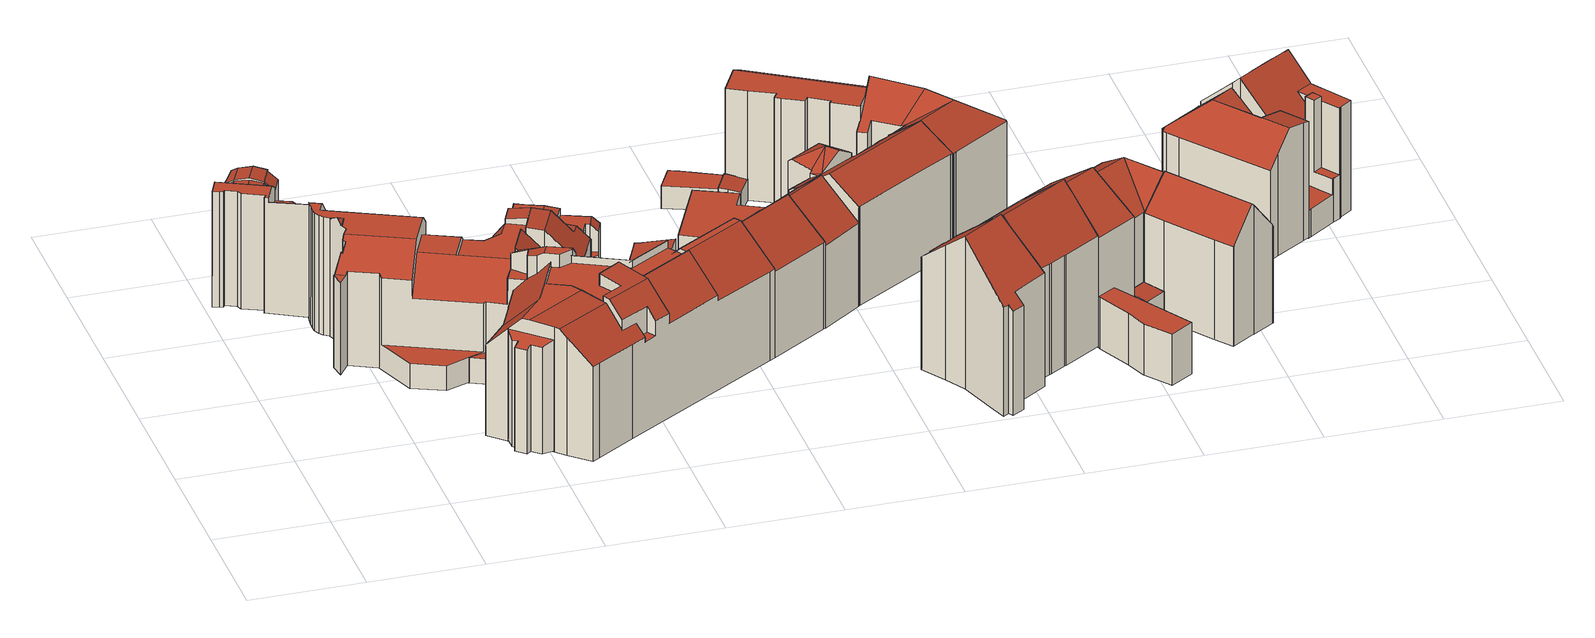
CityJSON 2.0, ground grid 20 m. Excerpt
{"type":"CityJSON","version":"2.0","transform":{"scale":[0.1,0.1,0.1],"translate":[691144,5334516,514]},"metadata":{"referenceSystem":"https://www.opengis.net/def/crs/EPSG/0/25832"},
"CityObjects":{
"building1":{"type":"Building","attributes":{"Gemeindeschluessel":"09162000","HoeheDach":"537.755","HoeheGrund":"517.230","Methode":"2000","NiedrigsteTraufeDesGebaeudes":"536.405","Geometrietyp2DReferenz":"3000","function":"31001_9998","roofType":"2100","measuredHeight":20.52},"geometry":[{"type":"MultiSurface","lod":"2","boundaries":[[[0,1,2,3,4,5,6,7]],[[7,8,9,0]],[[8,10,11,12,13,14,15,9]],[[2,14,13,3]],[[5,11,10,6]],[[6,10,8,7]],[[3,13,12,4]],[[4,12,11,5]],[[0,9,15,1]],[[1,15,14,2]]],"semantics":{"surfaces":[{"type":"GroundSurface"},{"type":"WallSurface"},{"type":"RoofSurface"}],"values":[0,1,2,1,1,1,1,1,1,1]}}]},
"building2":{"type":"Building","attributes":{"Gemeindeschluessel":"09162000","HoeheDach":"541.801","HoeheGrund":"517.130","Methode":"2000","NiedrigsteTraufeDesGebaeudes":"521.650","Geometrietyp2DReferenz":"3000","function":"31001_9998","roofType":"1000","measuredHeight":24.67,"storeysAboveGround":5},"geometry":[{"type":"MultiSurface","lod":"2","boundaries":[[[16,17,18,19]],[[20,21,22,23,24,25]],[[26,27,28,29,30]],[[31,32,33,34,35,36]],[[37,38,39,31,36,40]],[[41,42,43,44]],[[45,46,47,48]],[[49,50,51,52]],[[53,54,55,56]],[[57,58,59,60]],[[61,62,63,64,65,66]],[[67,68,69,70]],[[71,72,73,60,74]],[[75,76,77,78]],[[79,80,81,82]],[[83,84,85,86]],[[87,88,89,90,91,92,93]],[[82,81,94,95]],[[96,97,98,99]],[[83,100,101,33,32,84]],[[51,50,102,103,104,55,54,105,106,107]],[[108,109,110,111]],[[112,113,114,115,116,117,118,119,120,121,122]],[[123,124,125,126,27,26]],[[127,128,129]],[[130,131,132]],[[133,61,66,134,135]],[[126,125,136,137]],[[138,139,140,141]],[[78,77,142,143]],[[144,145,146,147]],[[148,149,150,151,45,48,152]],[[153,154,155,156]],[[157,158,159,160]],[[161,119,118,103,102,162,163,164,43,42,165,166,167,157,160,168,169]],[[170,171,172,173]],[[174,145,144,175]],[[48,47,176,152]],[[177,178,179,180]],[[17,181,182,18]],[[100,183,184,73,72,101]],[[87,185,186,187,188,88]],[[105,189,140,139,190,106]],[[31,39,85,84,32]],[[92,191,192,193,93]],[[71,194,96,99,34,33,101,72]],[[154,195,196,155]],[[197,198,199,200]],[[20,25,201,202]],[[44,43,164,203]],[[46,204,205,206,207,208,177,180,132,131,47]],[[209,171,210,211]],[[177,212,142,77,134,66,178]],[[213,214,215,216,217,111,110,218]],[[219,194,71]],[[95,94,220,221]],[[216,215,222,223,224,225,226]],[[227,228,229,230,231,232]],[[196,233,234,156,155]],[[235,236,237,238]],[[239,240,75,78,143,241]],[[53,242,189,105,54]],[[243,244,245,169,168]],[[58,29,109,59]],[[170,19,210,171]],[[49,246,162,102,50]],[[172,247,98,97,248,173]],[[113,112,147,146,249,250]],[[235,251,193,192,252,236]],[[253,222,215,214]],[[254,96,194,219]],[[255,201,25,24,256]],[[257,258,259,184,183]],[[86,85,39,38]],[[172,260,261,121,120,247]],[[262,40,36,35,161,169,245,69,68,233,196,195]],[[91,263,191,92]],[[226,151,264,217,216]],[[249,146,145,174]],[[265,122,121,261]],[[208,212,177]],[[148,152,266,267]],[[62,221,220,268,269,63]],[[150,149,270]],[[271,136,125,124]],[[272,273,205,204,224,223]],[[141,140,189,242]],[[274,165,42,41]],[[203,164,163,275]],[[107,106,190,187,186,276]],[[29,28,277,218,110,109]],[[256,24,23,278]],[[278,23,22,237,236,252]],[[224,204,46,45,225]],[[279,280,281,282]],[[283,116,115,284]],[[247,120,119,161,35,34,99,98]],[[181,131,130,285,286]],[[287,288,273,272,253,214,213,271,124,123,257,183,100,83,86,38,37,289,153,156,234,67,70,244,243,274,41,44,203,275,246,49,52,290,291,292,293,197,200,279,282,251,235,238,21,20,202,228,227,294,138,141,242,53,56,283,284,295,79,82,95,221,62,61,133]],[[270,149,148,267]],[[287,133,135,76,75,240]],[[234,233,68,67]],[[266,152,176,17,16]],[[290,52,51,107,276,296]],[[262,289,37,40]],[[66,65,179,178]],[[90,297,263,91]],[[64,285,130,132,180,179,65]],[[298,114,113,250]],[[251,282,281,185,87,93,193]],[[191,263,297,231,230,255,256,278,252,192]],[[230,229,201,255]],[[184,259,58,57]],[[291,299,300,292]],[[225,45,151,226]],[[211,210,19,301]],[[64,63,269,302,286,285]],[[258,30,29,58,259]],[[138,294,188,187,190,139]],[[70,69,245,244]],[[200,199,280,279]],[[154,153,289,262,195]],[[167,128,158,157]],[[260,172,171,209]],[[150,264,151]],[[143,142,212,208,241]],[[241,208,207,239]],[[166,129,128,167]],[[74,60,59,109,108]],[[202,201,229,228]],[[159,158,128,127]],[[257,123,26,30,258]],[[76,135,134,77]],[[272,223,222,253]],[[302,182,181,286]],[[294,227,232,89,88,188]],[[260,209,211,301,268,220,94,81,80,303,298,250,249,174,175,265,261]],[[238,237,22,21]],[[293,304,198,197]],[[288,206,205,273]],[[290,296,299,291]],[[184,57,60,73]],[[295,303,80,79]],[[292,300,304,293]],[[243,168,160,159,127,129,166,165,274]],[[283,56,55,104,117,116]],[[271,213,218,277,137,136]],[[126,137,277,28,27]],[[266,16,19,170,173,248,254,219,71,74,108,111,217,264,150,270,267]],[[254,248,97,96]],[[112,122,265,175,144,147]],[[275,163,162,246]],[[181,17,176,47,131]],[[268,301,19,18,182,302,269]],[[89,232,231,297,90]],[[295,284,115,114,298,303]],[[118,117,104,103]],[[288,287,240,239,207,206]],[[280,199,198,304,300,299,296,276,186,185,281]]],"semantics":{"surfaces":[{"type":"WallSurface"},{"type":"RoofSurface"},{"type":"GroundSurface"}],"values":[0,0,1,0,0,0,0,0,0,0,0,0,0,0,0,0,0,0,1,0,1,0,1,0,1,0,0,1,0,0,1,1,0,0,1,1,0,0,0,1,0,1,1,1,1,1,1,0,0,0,1,0,1,0,0,0,1,0,0,0,1,0,0,1,1,0,1,0,0,0,0,1,0,0,0,1,1,0,0,0,0,0,0,0,0,0,0,0,0,0,1,1,1,0,0,0,0,0,2,0,0,0,0,0,0,0,1,1,0,0,0,1,0,0,0,0,1,1,0,0,0,0,0,0,0,0,0,0,0,0,1,0,1,0,0,0,1,0,0,0,0,1,0,0,0,0,0,0,1,0,0,0,1,0,1,0,0,0,1]}}]},
"building3":{"type":"Building","attributes":{"Gemeindeschluessel":"09162000","HoeheDach":"541.710","HoeheGrund":"517.050","Methode":"2000","NiedrigsteTraufeDesGebaeudes":"521.630","Geometrietyp2DReferenz":"3000","function":"31001_9998","roofType":"1000","measuredHeight":24.66,"storeysAboveGround":5},"geometry":[{"type":"MultiSurface","lod":"2","boundaries":[[[305,306,307,308]],[[309,310,311,312]],[[313,308,307,314,315,316]],[[317,318,319,320,321,322]],[[323,324,325,326,327,328]],[[329,330,331,332,333,334]],[[335,136,336,337]],[[338,339,340,341]],[[342,343,344,345,346]],[[347,348,349,350]],[[333,332,351,352]],[[328,327,353,354,84]],[[355,222,223,356]],[[313,316,357,358]],[[359,360,314,307,306,322,321,361]],[[362,363,364,365]],[[366,367,363,362]],[[350,349,368,369]],[[356,223,310,309]],[[370,371,372,373,374,375,376]],[[348,377,378,379,380,381,382,368,349]],[[358,357,383,384]],[[312,311,319,318]],[[385,386,340,339,387,388]],[[389,370,376,390]],[[373,351,332,331,391,392,326,325,374]],[[352,351,393,394]],[[395,366,362,365,342,346,359,396,397,398,334,333,352,394]],[[399,400,401,402]],[[403,404,405,361,321,320]],[[397,406,407,398]],[[386,380,379,408,341,340]],[[359,346,345,409,360]],[[408,379,378,410]],[[411,329,334,398,407,125]],[[409,315,314,360]],[[347,350,369,412,413,389,390,414,324,323,415,416,417,330,329,411,335,337,418,355,356,309,312,318,317,305,308,313,358,384,419,420]],[[403,320,319,311,310,223,222,215,399,402]],[[390,376,375,414]],[[327,326,392,353]],[[413,371,370,389]],[[324,414,375,374,325]],[[395,394,393,421,422]],[[336,400,399,215,418,337]],[[423,424,344,343]],[[419,384,383,425,424,423,387,339,338,410,378,377,420]],[[413,412,426,427,372,371]],[[427,421,393,351,373,372]],[[417,416,354,353,392,391]],[[317,322,306,305]],[[418,215,222,355]],[[348,347,420,377]],[[415,84,354,416]],[[426,382,381,422,421,427]],[[428,422,381,380,386,385]],[[404,406,429,405]],[[323,328,84,415]],[[402,401,404,403]],[[417,391,331,330]],[[385,388,364,363,367,428]],[[388,387,423,343,342,365,364]],[[412,369,368,382,426]],[[410,338,341,408]],[[395,422,428,367,366]],[[125,136,335,411]],[[396,429,406,397]],[[345,344,424,425]],[[336,136,125,407,406,404,401,400]],[[345,425,383,357,316,315,409]],[[359,361,405,429,396]]],"semantics":{"surfaces":[{"type":"WallSurface"},{"type":"RoofSurface"},{"type":"GroundSurface"}],"values":[0,0,0,0,0,0,0,0,0,0,0,1,0,0,1,0,0,0,0,1,1,0,0,1,0,1,0,1,0,0,0,0,0,0,0,1,2,1,0,0,0,0,0,0,1,0,0,1,0,0,0,0,0,1,0,1,0,0,0,1,0,0,1,0,0,0,0,1,1,0]}}]},
"building4":{"type":"Building","attributes":{"Gemeindeschluessel":"09162000","HoeheDach":"523.718","HoeheGrund":"517.253","Methode":"1000","NiedrigsteTraufeDesGebaeudes":"522.321","Geometrietyp2DReferenz":"3000","function":"31001_2000","roofType":"2100","measuredHeight":6.46},"geometry":[{"type":"MultiSurface","lod":"2","boundaries":[[[430,431,432,433]],[[434,435,436,437]],[[435,438,439,436]],[[440,441,442,443]],[[434,437,431,430]],[[440,444,445,441]],[[440,443,438,435,434,430,433,444]],[[439,442,441,445,432,431,437,436]],[[444,433,432,445]],[[443,442,439,438]]],"semantics":{"surfaces":[{"type":"WallSurface"},{"type":"GroundSurface"},{"type":"RoofSurface"}],"values":[0,0,0,0,0,0,1,2,0,0]}}]},
"building5":{"type":"Building","attributes":{"Gemeindeschluessel":"09162000","HoeheDach":"519.929","HoeheGrund":"517.150","Methode":"1000","NiedrigsteTraufeDesGebaeudes":"519.929","Geometrietyp2DReferenz":"3000","function":"31001_9998","roofType":"1000","measuredHeight":2.78,"storeysAboveGround":1},"geometry":[{"type":"MultiSurface","lod":"2","boundaries":[[[446,447,448,449]],[[450,451,448,447]],[[446,449,452,453]],[[449,448,451,452]],[[453,450,447,446]],[[452,451,450,453]]],"semantics":{"surfaces":[{"type":"WallSurface"},{"type":"RoofSurface"},{"type":"GroundSurface"}],"values":[0,1,2,0,0,0]}}]},
"building6":{"type":"Building","attributes":{"Gemeindeschluessel":"09162000","HoeheDach":"539.780","HoeheGrund":"517.026","Methode":"2000","NiedrigsteTraufeDesGebaeudes":"532.973","Geometrietyp2DReferenz":"3000","function":"31001_9998","roofType":"3100","measuredHeight":22.75,"storeysAboveGround":5},"geometry":[{"type":"MultiSurface","lod":"2","boundaries":[[[454,455,456,457]],[[458,459,460,461]],[[462,463,459,458]],[[464,462,458,461,358,313,308,305,317,454,457]],[[305,465,466,317]],[[308,467,465,305]],[[464,468,469,463,462]],[[317,466,455,454]],[[461,460,470,358]],[[471,470,460,459,463,469,472]],[[465,467,472,469,468,456,455,466]],[[457,456,468,464]],[[358,470,471,313]],[[313,471,472,467,308]]],"semantics":{"surfaces":[{"type":"WallSurface"},{"type":"GroundSurface"},{"type":"RoofSurface"}],"values":[0,0,0,1,0,0,0,0,0,2,2,0,0,0]}}]},
"building7":{"type":"Building","attributes":{"Gemeindeschluessel":"09162000","HoeheDach":"539.020","HoeheGrund":"517.030","Methode":"2000","NiedrigsteTraufeDesGebaeudes":"520.760","Geometrietyp2DReferenz":"3000","function":"31001_9998","roofType":"3100","measuredHeight":21.99,"storeysAboveGround":5},"geometry":[{"type":"MultiSurface","lod":"2","boundaries":[[[454,473,474,475,476,477,478,479,480,458,462,464,457]],[[473,481,482,474]],[[483,484,485,486,487]],[[479,478,488,489,490,486,485,480]],[[490,491,492,487,486]],[[493,494,495,489,488,496,497,498,482,481]],[[454,457,492,491,499,500]],[[493,501,502,494]],[[462,483,487,464]],[[464,487,492,457]],[[480,485,484,458]],[[477,496,488,478]],[[458,484,483,462]],[[473,454,500,501,493,481]],[[500,499,503,502,501]],[[494,502,503,495]],[[475,498,497,476]],[[474,482,498,475]],[[476,497,496,477]],[[491,490,489,495,503,499]]],"semantics":{"surfaces":[{"type":"GroundSurface"},{"type":"WallSurface"},{"type":"RoofSurface"}],"values":[0,1,2,1,2,2,1,1,1,1,1,1,1,1,2,1,1,1,1,1]}}]},
"building8":{"type":"Building","attributes":{"Gemeindeschluessel":"09162000","HoeheDach":"521.591","HoeheGrund":"517.540","Methode":"1000","NiedrigsteTraufeDesGebaeudes":"521.591","Geometrietyp2DReferenz":"3000","function":"31001_9998","roofType":"1000","measuredHeight":4.05},"geometry":[{"type":"MultiSurface","lod":"2","boundaries":[[[504,505,506,507]],[[508,509,506,505,510,511,512,513,514]],[[515,512,511,516]],[[514,513,512,515,517,518]],[[519,520,507,506,509,508]],[[510,505,504,521,516,511]],[[520,519,518,517,515,516,521,504,507]],[[519,508,514,518]]],"semantics":{"surfaces":[{"type":"WallSurface"},{"type":"RoofSurface"},{"type":"GroundSurface"}],"values":[0,1,0,0,0,0,2,0]}}]},
"building9":{"type":"Building","attributes":{"Gemeindeschluessel":"09162000","HoeheDach":"521.233","HoeheGrund":"517.080","Methode":"2000","NiedrigsteTraufeDesGebaeudes":"521.233","Geometrietyp2DReferenz":"3000","function":"31001_9998","roofType":"1000","measuredHeight":4.15,"storeysAboveGround":1},"geometry":[{"type":"MultiSurface","lod":"2","boundaries":[[[522,523,524,525]],[[526,527,528,529]],[[530,531,532,529,528,533,534,535,536,537,538,539,540,541,542,543,544,545,546,525,524,547]],[[548,549,532,531]],[[550,551,530,547]],[[549,526,529,532]],[[527,552,533,528]],[[551,548,531,530]],[[553,554,546,545]],[[550,523,522,554,553,555,556,557,558,559,560,561,562,563,564,565,552,527,526,549,548,551]],[[556,555,544,543]],[[560,559,540,539]],[[523,550,547,524]],[[557,556,543,542]],[[555,553,545,544]],[[562,561,538,537]],[[564,563,536,535]],[[565,564,535,534]],[[563,562,537,536]],[[559,558,541,540]],[[561,560,539,538]],[[552,565,534,533]],[[554,522,525,546]],[[558,557,542,541]]],"semantics":{"surfaces":[{"type":"WallSurface"},{"type":"GroundSurface"},{"type":"RoofSurface"}],"values":[0,0,1,0,0,0,0,0,0,2,0,0,0,0,0,0,0,0,0,0,0,0,0,0]}}]},
"building10":{"type":"Building","attributes":{"Gemeindeschluessel":"09162000","HoeheDach":"521.825","HoeheGrund":"517.334","Methode":"2000","NiedrigsteTraufeDesGebaeudes":"521.192","Geometrietyp2DReferenz":"3000","function":"31001_2000","roofType":"1000","measuredHeight":4.49},"geometry":[{"type":"MultiSurface","lod":"2","boundaries":[[[566,567,568,569]],[[570,571,572,573]],[[574,567,566,570,573,575]],[[574,576,568,567]],[[570,566,569,571]],[[574,575,577,576]],[[568,576,577,572,571,569]],[[575,573,572,577]]],"semantics":{"surfaces":[{"type":"WallSurface"},{"type":"GroundSurface"},{"type":"RoofSurface"}],"values":[0,0,1,0,0,0,2,0]}}]},
"building11":{"type":"Building","attributes":{"Gemeindeschluessel":"09162000","HoeheDach":"542.830","HoeheGrund":"514.541","Methode":"2000","NiedrigsteTraufeDesGebaeudes":"533.831","Geometrietyp2DReferenz":"3000","function":"31001_9998","roofType":"3100","measuredHeight":28.29,"storeysAboveGround":5},"geometry":[{"type":"MultiSurface","lod":"2","boundaries":[[[578,579,580,581]],[[582,583,584,585]],[[586,587,588,589,590]],[[591,592,582,585]],[[593,594,595,596]],[[586,590,597,598]],[[599,600,601,602,579,578]],[[596,595,603,604]],[[583,582,592,605,597,590,589,602,601]],[[605,592,591,606]],[[580,579,602,589,588,603,595,594,607,608]],[[591,585,584,600,599,578,581,609,610,593,596,604,587,586,598,606]],[[609,608,607,610]],[[610,607,594,593]],[[583,601,600,584]],[[604,603,588,587]],[[598,597,605,606]],[[581,580,608,609]]],"semantics":{"surfaces":[{"type":"WallSurface"},{"type":"RoofSurface"},{"type":"GroundSurface"}],"values":[0,0,0,0,0,0,0,0,1,0,1,2,0,0,0,0,0,0]}}]},
"building12":{"type":"Building","attributes":{"Gemeindeschluessel":"09162000","HoeheDach":"539.720","HoeheGrund":"517.040","Methode":"2000","NiedrigsteTraufeDesGebaeudes":"534.232","Geometrietyp2DReferenz":"3000","function":"31001_9998","roofType":"3100","measuredHeight":22.68,"storeysAboveGround":6},"geometry":[{"type":"MultiSurface","lod":"2","boundaries":[[[611,479,612,613,614,478]],[[615,616,617]],[[618,619,620,621]],[[612,622,623,624,625,626,627,628,620,619,629,630,631,632,633,634,635,636,637,613]],[[638,639,640,641]],[[642,617,643]],[[644,480,645,622,612,479]],[[646,647,638,641,480,644,479,611,478,477,648,649,650,651,652,653,654,655,656,657,658,659,660,661,662,618,621,663,664,665,666,667,668,669]],[[670,671,672]],[[636,617,642,673,671]],[[652,651,650,673,642,643,674,653]],[[675,672,671,673,650,649,648]],[[643,617,616,676,674]],[[641,640,645,480]],[[658,633,632,659]],[[614,613,637,670,672,675,677]],[[621,620,628,663]],[[659,632,631,660]],[[653,674,676,654]],[[645,640,639,678,679,680,623,622]],[[615,681,634,633,658,657,656,655,654,676,616]],[[635,634,681,682,636]],[[638,647,646,679,678,639]],[[664,663,628,627,626,665]],[[665,626,625,666]],[[624,623,680,669,668,667,666,625]],[[682,681,615,617]],[[670,636,671]],[[670,637,683]],[[682,617,636]],[[683,636,670]],[[669,680,679,646]],[[662,629,619,618]],[[683,637,636]],[[477,677,675,648]],[[478,614,677,477]],[[660,631,630,661]],[[661,630,629,662]]],"semantics":{"surfaces":[{"type":"WallSurface"},{"type":"RoofSurface"},{"type":"GroundSurface"}],"values":[0,1,0,1,0,1,0,2,0,1,0,0,1,0,0,1,0,0,0,1,0,0,0,0,0,0,1,1,0,1,1,0,0,0,0,0,0,0]}}]},
"building13":{"type":"Building","attributes":{"Gemeindeschluessel":"09162000","HoeheDach":"521.217","HoeheGrund":"517.303","Methode":"1000","NiedrigsteTraufeDesGebaeudes":"521.217","Geometrietyp2DReferenz":"3000","function":"51009_1610","roofType":"1000","measuredHeight":3.91},"geometry":[{"type":"MultiSurface","lod":"2","boundaries":[[[684,685,556,686]],[[687,558,559,688]],[[686,556,557,689]],[[686,689,687,688,690,691,692,684]],[[692,693,685,684]],[[689,557,558,687]],[[557,556,685,693,694,560,559,558]],[[691,694,693,692]],[[690,560,694,691]],[[688,559,560,690]]],"semantics":{"surfaces":[{"type":"WallSurface"},{"type":"GroundSurface"},{"type":"RoofSurface"}],"values":[0,0,0,1,0,0,2,0,0,0]}}]},
"building14":{"type":"Building","attributes":{"Gemeindeschluessel":"09162000","HoeheDach":"537.650","HoeheGrund":"517.270","Methode":"2000","NiedrigsteTraufeDesGebaeudes":"521.451","Geometrietyp2DReferenz":"3000","function":"31001_9998","roofType":"2100","measuredHeight":20.38,"storeysAboveGround":4},"geometry":[{"type":"MultiSurface","lod":"2","boundaries":[[[695,696,697,698,699,700]],[[701,702,703,704]],[[705,706,707,708]],[[709,704,703,710,711,712,713]],[[714,697,696,695,715,716,717,718,710,703,702,719,720,721,722]],[[722,721,723,724,725,573]],[[726,727,728,718,717,716]],[[698,697,714,729]],[[730,731,732,733]],[[701,706,705,734,735,719,702]],[[735,736,737,738,720,719]],[[733,732,709,713]],[[708,707,739,740]],[[729,714,722,573]],[[736,735,734,705,708,740,730,733,713,712,711,728,727,726,741,700,699,698,729,573,725,724,737]],[[741,715,695,700]],[[724,723,738,737]],[[711,710,718,728]],[[740,739,731,730]],[[731,739,707,706,701,704,709,732]],[[726,716,715,741]],[[720,738,723,721]]],"semantics":{"surfaces":[{"type":"WallSurface"},{"type":"RoofSurface"},{"type":"GroundSurface"}],"values":[0,0,0,0,1,0,0,0,0,0,0,0,0,0,2,0,0,0,0,1,0,1]}}]},
"building15":{"type":"Building","attributes":{"Gemeindeschluessel":"09162000","HoeheDach":"542.760","HoeheGrund":"514.934","Methode":"2000","NiedrigsteTraufeDesGebaeudes":"535.100","Geometrietyp2DReferenz":"3000","function":"31001_9998","roofType":"3100","measuredHeight":27.83,"storeysAboveGround":5},"geometry":[{"type":"MultiSurface","lod":"2","boundaries":[[[742,743,744,745]],[[746,747,748,749]],[[750,751,752,753,754]],[[750,754,743,742]],[[755,756,749,748,757]],[[758,759,747,746]],[[760,761,756,755]],[[760,755,757,753,752,762,763,764]],[[761,760,764,765]],[[766,763,762,767]],[[745,744,768,769]],[[756,761,765,766,767,751,750,742,745,769,758,746,749]],[[765,764,763,766]],[[769,768,759,758]],[[767,762,752,751]],[[748,747,759,768,744,743,754,753,757]]],"semantics":{"surfaces":[{"type":"WallSurface"},{"type":"RoofSurface"},{"type":"GroundSurface"}],"values":[0,0,0,0,0,0,0,1,0,0,0,2,0,0,0,1]}}]},
"building16":{"type":"Building","attributes":{"Gemeindeschluessel":"09162000","HoeheDach":"539.680","HoeheGrund":"517.039","Methode":"2000","NiedrigsteTraufeDesGebaeudes":"533.689","Geometrietyp2DReferenz":"3000","function":"31001_9998","roofType":"3100","measuredHeight":22.64,"storeysAboveGround":6},"geometry":[{"type":"MultiSurface","lod":"2","boundaries":[[[770,771,772,773,774]],[[666,775,776,777]],[[778,779,780,781]],[[666,781,780,782,775]],[[777,776,783,784]],[[785,786,784,783]],[[787,788,789,790]],[[791,792,793,794]],[[772,795,787,790,796,797,773]],[[798,774,773,797,799,800]],[[772,771,801,795]],[[782,802,803,785,783,776,775]],[[793,804,805,806,794]],[[789,786,785,803,796,790]],[[807,798,800,808]],[[792,778,781,666,777,784,786,789,788,801,771,770,807,808,804,793]],[[803,802,797,796]],[[799,805,804,808,800]],[[792,791,779,778]],[[802,806,805,799,797]],[[782,780,779,791,794,806,802]],[[788,787,795,801]],[[798,807,770,774]]],"semantics":{"surfaces":[{"type":"WallSurface"},{"type":"RoofSurface"},{"type":"GroundSurface"}],"values":[0,0,0,0,0,0,0,0,1,1,0,1,0,0,0,2,1,0,0,1,1,0,0]}}]},
"building17":{"type":"Building","attributes":{"Gemeindeschluessel":"09162000","HoeheDach":"541.130","HoeheGrund":"515.051","Methode":"2000","NiedrigsteTraufeDesGebaeudes":"535.030","Geometrietyp2DReferenz":"3000","function":"31001_9998","roofType":"3100","measuredHeight":26.08,"storeysAboveGround":6},"geometry":[{"type":"MultiSurface","lod":"2","boundaries":[[[809,810,811,812]],[[813,814,815,816]],[[817,818,819,820,763]],[[821,822,823,824]],[[817,763,825,826]],[[814,813,827,828,829]],[[820,812,830,823,822,831,832,825,763]],[[833,831,822,821]],[[816,815,834,835]],[[835,834,819,818]],[[811,836,830,812]],[[810,809,829,828]],[[826,825,832,837]],[[824,823,830,836]],[[837,832,831,833]],[[827,813,816,835,818,817,826,837,833,821,824,836,811,810,828]],[[809,812,820,819,834,815,814,829]]],"semantics":{"surfaces":[{"type":"WallSurface"},{"type":"RoofSurface"},{"type":"GroundSurface"}],"values":[0,0,0,0,0,0,1,0,0,0,0,0,0,0,0,2,1]}}]},
"building18":{"type":"Building","attributes":{"Gemeindeschluessel":"09162000","HoeheDach":"524.164","HoeheGrund":"514.730","Methode":"1000","NiedrigsteTraufeDesGebaeudes":"524.164","Geometrietyp2DReferenz":"3000","function":"31001_9998","roofType":"1000","measuredHeight":9.43,"storeysAboveGround":3},"geometry":[{"type":"MultiSurface","lod":"2","boundaries":[[[838,839,840,841,842,843,844,845,846,847,848]],[[849,850,851,852,853,854,855,856,857,858,859]],[[859,845,844,849]],[[848,847,846,858,857,856]],[[852,851,842,841,840,853]],[[853,840,839,854]],[[855,854,839,838,848,856]],[[850,849,844,843,842,851]],[[858,846,845,859]]],"semantics":{"surfaces":[{"type":"RoofSurface"},{"type":"GroundSurface"},{"type":"WallSurface"}],"values":[0,1,2,2,2,2,2,2,2]}}]},
"building19":{"type":"Building","attributes":{"Gemeindeschluessel":"09162000","HoeheDach":"520.609","HoeheGrund":"514.980","Methode":"1000","NiedrigsteTraufeDesGebaeudes":"520.224","Geometrietyp2DReferenz":"3000","function":"31001_9998","roofType":"1000","measuredHeight":5.63,"storeysAboveGround":1},"geometry":[{"type":"MultiSurface","lod":"2","boundaries":[[[860,861,862,863,864,865,866,867]],[[810,867,866,868]],[[869,863,862,870]],[[871,861,860,828]],[[868,866,865,872]],[[873,869,870,871,828,810,868,872]],[[828,860,867,810]],[[870,862,861,871]],[[869,873,872,865,864,863]]],"semantics":{"surfaces":[{"type":"RoofSurface"},{"type":"WallSurface"},{"type":"GroundSurface"}],"values":[0,1,1,1,1,2,1,1,1]}}]},
"building20":{"type":"Building","attributes":{"Gemeindeschluessel":"09162000","HoeheDach":"539.120","HoeheGrund":"515.246","Methode":"2000","NiedrigsteTraufeDesGebaeudes":"533.307","Geometrietyp2DReferenz":"3000","function":"31001_9998","roofType":"3100","measuredHeight":23.87,"storeysAboveGround":5},"geometry":[{"type":"MultiSurface","lod":"2","boundaries":[[[874,875,876,877,878,879,880]],[[881,874,880,882]],[[883,884,885,886,876,875]],[[882,880,879,887]],[[883,881,882,887,888,889,884]],[[888,887,879,878,890]],[[874,881,883,875]],[[877,891,892,890,878]],[[890,892,889,888]],[[877,886,885,891]],[[876,886,877]],[[892,891,885,884,889]]],"semantics":{"surfaces":[{"type":"RoofSurface"},{"type":"WallSurface"},{"type":"GroundSurface"}],"values":[0,1,1,1,2,1,1,0,1,0,0,1]}}]},
"building21":{"type":"Building","attributes":{"Gemeindeschluessel":"09162000","HoeheDach":"539.192","HoeheGrund":"514.870","Methode":"1000","NiedrigsteTraufeDesGebaeudes":"532.900","Geometrietyp2DReferenz":"3000","function":"31001_9998","roofType":"3100","measuredHeight":24.32,"storeysAboveGround":5},"geometry":[{"type":"MultiSurface","lod":"2","boundaries":[[[893,894,895,896,897,898]],[[899,900,901,902]],[[895,903,904,905,896]],[[906,907,908,909,910,911,912,913]],[[910,909,914,915]],[[903,895,894,893,916,899,902,917,913,912,911,910,915,918,919]],[[920,921,919,918,915,914]],[[893,898,922,916]],[[916,922,900,899]],[[919,921,904,903]],[[917,902,901,923,906,913]],[[923,901,900,922,898,897,907,906]],[[897,896,905,904,921,920,914,909,908,907]]],"semantics":{"surfaces":[{"type":"WallSurface"},{"type":"GroundSurface"},{"type":"RoofSurface"}],"values":[0,0,0,0,0,1,0,0,0,0,0,2,2]}}]},
"building22":{"type":"Building","attributes":{"Gemeindeschluessel":"09162000","HoeheDach":"538.250","HoeheGrund":"515.770","Methode":"1000","NiedrigsteTraufeDesGebaeudes":"532.324","Geometrietyp2DReferenz":"3000","function":"31001_9998","roofType":"3100","measuredHeight":22.48,"storeysAboveGround":5},"geometry":[{"type":"MultiSurface","lod":"2","boundaries":[[[924,925,926,927]],[[928,929,930,931]],[[932,933,934,935,936,937]],[[938,939,940,941,942]],[[943,944,924,927,939,938,945,928,931,946,947,948,933,932,949]],[[950,936,935]],[[951,952,953,954,955]],[[956,957,937,936,950]],[[932,937,957,949]],[[950,935,934,951,955]],[[927,926,940,939]],[[945,958,929,928]],[[943,959,960,944]],[[943,949,957,956,959]],[[947,953,952,948]],[[947,946,961,954,953]],[[942,941,955,954,961,930,929,958]],[[938,942,958,945]],[[931,930,961,946]],[[925,924,944,960]],[[934,933,948,952,951]],[[950,955,941,940,926,925,960,959,956]]],"semantics":{"surfaces":[{"type":"WallSurface"},{"type":"GroundSurface"},{"type":"RoofSurface"}],"values":[0,0,0,0,1,0,2,2,0,2,0,0,0,0,0,0,2,0,0,0,0,2]}}]},
"building23":{"type":"Building","attributes":{"Gemeindeschluessel":"09162000","HoeheDach":"540.500","HoeheGrund":"515.639","Methode":"2000","NiedrigsteTraufeDesGebaeudes":"520.680","Geometrietyp2DReferenz":"3000","function":"31001_2000","roofType":"3100","measuredHeight":24.86,"storeysAboveGround":6},"geometry":[{"type":"MultiSurface","lod":"2","boundaries":[[[962,963,964,965]],[[966,967,968,969,970]],[[971,972,973,974]],[[975,976,977,978,979,980,981,982,983,984]],[[985,986,987]],[[988,989,984,983,990]],[[967,980,979,968]],[[991,970,969,992]],[[993,994,977,976,995]],[[996,997,998,999]],[[987,986,1000,1001]],[[966,1002,1003,996,999,980,967]],[[968,979,978,1004,992,969]],[[965,964,1005,1006]],[[1007,1008,997,996,1003]],[[981,1009,982]],[[1004,978,977,994]],[[993,995,985,987]],[[1009,1008,1010,973,972,1011,1012,990,983,982]],[[1002,1013,1014,1015,1007,1003]],[[989,1016,1017,975,984]],[[1009,998,997,1008]],[[1001,1000,1018,1019]],[[988,990,1012,1020]],[[975,1017,1005,964,963,1018,1000,986,985,995,976]],[[1006,1005,1017,1016]],[[1021,974,973,1010,1015,1014]],[[1021,1022,991,992,1004,994,993,987,1001,1019,962,965,1006,1016,989,988,1020,1023,971,974]],[[1023,1011,972,971]],[[1019,1018,963,962]],[[1020,1012,1011,1023]],[[1015,1010,1008,1007]],[[980,999,998,1009,981]],[[1021,1014,1013,1022]],[[970,991,1022,1013,1002,966]]],"semantics":{"surfaces":[{"type":"WallSurface"},{"type":"RoofSurface"},{"type":"GroundSurface"}],"values":[0,1,0,1,0,0,0,0,0,1,0,0,0,0,0,0,0,0,1,1,0,0,0,0,1,0,0,2,0,0,0,0,0,0,0]}}]}
},
"vertices":[
[334,87,32],[342,94,32],[334,101,32],[334,123,32],[394,68,32],[373,65,32],[358,78,32],[350,71,32],[350,71,224],[334,87,224],[358,78,229],[373,65,229],[394,68,238],[334,123,238],[334,101,229],[342,94,230],
[470,465,215],[470,465,229],[436,481,224],[436,481,215],[118,745,31],[65,770,31],[65,770,214],[75,765,220],[97,755,225],[118,745,221],[461,260,278],[484,269,278],[486,273,278],[448,290,278],[438,271,278],[204,396,77],[354,327,77],[354,327,167],[249,375,167],[249,375,201],[204,396,201],[202,402,31],[230,326,31],[230,326,77],[202,402,206],[146,528,31],[146,528,250],[141,534,250],[141,534,31],[520,407,149],[520,407,188],[485,424,226],[485,424,188],[138,580,31],[138,580,248],[140,588,240],[140,588,31],[174,615,31],[174,615,204],[171,605,214],[171,605,31],[425,315,216],[425,315,261],[403,340,244],[403,340,216],[545,538,31],[491,562,31],[491,562,196],[522,549,196],[545,538,193],[545,538,181],[154,447,31],[154,447,227],[162,457,241],[162,457,31],[405,345,215],[389,312,168],[389,312,216],[403,340,215],[595,489,131],[595,489,168],[582,495,181],[582,495,131],[288,596,31],[288,596,77],[393,546,77],[393,546,31],[326,317,31],[326,317,77],[285,302,77],[285,302,31],[26,719,225],[108,681,225],[108,681,202],[92,689,218],[70,699,222],[49,709,218],[26,719,202],[445,568,77],[445,568,31],[327,391,226],[352,442,226],[293,469,226],[269,418,226],[357,327,31],[357,327,169],[137,578,250],[157,569,250],[173,604,214],[173,618,202],[98,653,202],[82,619,237],[421,347,215],[421,347,244],[501,310,244],[501,310,215],[208,567,216],[217,587,196],[203,594,196],[200,593,198],[199,592,199],[173,604,199],[148,550,250],[299,480,250],[310,505,227],[270,523,227],[264,541,215],[461,260,31],[497,274,31],[497,274,256],[484,269,266],[162,503,260],[175,510,252],[156,518,252],[513,482,193],[513,482,226],[547,466,188],[604,513,31],[592,518,181],[604,513,170],[506,292,237],[501,305,228],[136,667,31],[136,667,202],[149,635,202],[149,635,31],[575,498,181],[575,498,131],[250,547,185],[246,561,185],[212,577,185],[208,567,185],[450,440,226],[424,386,226],[434,381,215],[495,353,149],[457,437,218],[137,399,31],[137,399,201],[133,425,201],[133,425,31],[167,492,250],[167,492,252],[165,493,253],[165,493,250],[269,418,250],[136,565,250],[136,552,250],[137,544,250],[155,522,250],[156,518,250],[175,510,250],[170,480,250],[162,467,250],[422,453,215],[413,478,191],[389,468,191],[388,439,215],[246,561,77],[250,547,77],[457,437,229],[563,482,181],[526,499,181],[526,499,193],[557,485,188],[484,495,229],[450,511,224],[418,298,31],[418,298,216],[14,692,245],[98,653,245],[110,678,226],[107,679,226],[171,623,202],[110,678,202],[58,730,218],[42,737,206],[26,720,202],[409,353,226],[152,420,201],[135,428,201],[21,662,31],[21,662,245],[19,659,245],[19,659,31],[117,742,220],[117,742,31],[137,544,31],[550,416,165],[549,419,167],[576,474,166],[578,475,165],[567,480,177],[413,478,77],[418,489,191],[418,489,77],[567,480,181],[500,306,31],[511,332,31],[511,332,76],[510,329,76],[510,329,215],[500,306,248],[409,353,215],[451,580,77],[451,580,31],[539,343,76],[561,386,76],[550,416,76],[520,407,76],[495,353,76],[116,699,31],[133,734,31],[133,734,205],[118,702,205],[118,702,202],[116,699,202],[152,449,228],[152,449,31],[49,745,31],[49,745,212],[63,767,214],[63,767,31],[578,475,131],[592,481,131],[567,480,131],[171,623,31],[170,480,31],[158,460,31],[158,460,242],[136,565,31],[310,505,191],[357,453,215],[212,577,77],[217,587,77],[26,720,31],[42,737,210],[539,343,31],[327,391,215],[102,710,220],[80,720,225],[428,276,31],[428,276,272],[418,298,261],[389,468,77],[270,523,77],[155,424,206],[80,720,222],[495,353,215],[264,541,77],[457,437,215],[450,440,215],[477,569,77],[477,569,196],[424,386,215],[506,292,31],[561,386,31],[549,419,31],[155,522,31],[136,552,31],[82,619,245],[501,305,249],[58,730,220],[12,660,31],[12,660,245],[1,664,245],[1,664,31],[199,592,31],[200,593,31],[495,490,196],[484,495,196],[592,481,31],[576,474,31],[155,424,31],[76,622,31],[80,628,31],[44,644,31],[40,653,31],[107,679,31],[253,612,31],[76,622,245],[102,710,218],[203,594,77],[80,628,245],[44,644,245],[436,481,77],[450,511,196],[253,612,77],[40,653,245],
[750,342,30],[750,342,229],[763,323,253],[763,323,30],[621,360,30],[621,360,76],[661,388,76],[661,388,30],[779,303,30],[769,316,262],[777,305,262],[779,303,259],[733,358,30],[683,403,30],[683,403,76],[726,364,76],[726,364,197],[733,358,206],[358,302,30],[374,255,30],[374,255,197],[374,257,196],[374,257,77],[358,302,77],[461,260,30],[428,276,30],[428,276,240],[448,266,264],[448,266,254],[461,260,254],[506,292,30],[500,306,227],[500,306,30],[574,102,196],[574,102,224],[564,118,244],[564,118,196],[569,171,254],[569,171,267],[668,232,267],[668,232,257],[668,232,254],[458,30,30],[458,30,205],[445,22,205],[445,22,30],[418,202,264],[418,202,254],[398,308,77],[357,327,77],[539,343,30],[561,386,30],[818,252,195],[818,252,30],[654,255,254],[658,248,262],[624,301,197],[505,186,254],[505,186,277],[545,212,277],[545,212,254],[529,146,254],[529,146,272],[411,52,248],[411,52,30],[333,124,237],[334,123,239],[352,106,264],[396,156,264],[349,203,197],[349,202,198],[304,150,198],[527,73,205],[552,88,205],[542,104,224],[514,88,224],[496,119,261],[401,61,261],[808,246,195],[808,246,30],[500,111,271],[514,88,244],[601,118,224],[577,158,271],[333,124,30],[304,150,30],[418,298,219],[398,308,196],[457,183,264],[457,183,254],[493,124,254],[644,269,254],[571,224,254],[482,268,254],[511,331,76],[511,331,201],[569,303,201],[569,303,76],[570,268,76],[570,268,231],[624,301,231],[571,224,268],[482,268,268],[542,104,196],[665,237,262],[552,88,196],[497,274,30],[394,68,30],[334,123,30],[349,202,30],[326,317,30],[357,327,30],[418,298,30],[511,332,30],[619,130,30],[527,73,30],[469,164,264],[493,124,261],[601,118,206],[701,180,206],[701,180,196],[394,68,262],[361,98,264],[493,124,272],[644,269,268],
[681,578,33],[681,578,83],[692,572,86],[692,572,33],[677,570,33],[643,497,33],[643,497,83],[677,570,83],[700,474,33],[700,474,96],[716,500,33],[716,500,97],[714,501,96],[714,501,33],[741,549,33],[741,549,97],
[683,403,31],[683,403,59],[752,448,59],[752,448,31],[733,358,59],[822,416,59],[822,416,31],[733,358,31],
[822,416,30],[822,416,190],[842,407,208],[842,407,30],[922,319,30],[922,319,190],[919,317,190],[919,317,30],[878,367,30],[878,367,254],[873,372,30],[750,342,213],[733,358,191],[763,323,236],[873,372,254],[876,370,258],[818,252,190],[779,303,254],[776,306,258],
[752,448,30],[845,511,30],[872,496,30],[901,479,30],[907,473,30],[915,465,30],[948,424,30],[993,370,30],[752,448,68],[845,511,68],[878,367,243],[922,319,183],[993,370,185],[948,424,250],[873,372,250],[915,465,68],[918,461,68],[918,461,211],[841,408,211],[842,407,212],[811,421,68],[852,449,68],[870,428,68],[907,473,68],[901,479,68],[872,496,68],[841,408,204],[822,416,193],[811,421,187],[852,449,187],[870,428,204],
[836,779,35],[836,779,76],[883,756,76],[883,756,35],[862,715,76],[873,736,76],[819,787,76],[805,793,76],[802,795,76],[801,794,76],[777,750,76],[802,795,35],[805,793,35],[801,794,35],[777,750,35],[862,715,35],[873,736,35],[819,787,35],
[991,585,72],[928,546,72],[928,546,31],[991,585,31],[872,496,72],[884,518,72],[884,518,31],[872,496,31],[909,475,31],[907,473,31],[901,479,31],[891,531,31],[761,600,31],[823,730,31],[894,698,31],[878,665,31],[995,606,31],[994,604,31],[991,597,31],[1059,553,31],[1065,547,31],[1075,553,31],[1079,546,31],[1056,532,31],[1033,517,31],[955,503,31],[907,473,72],[901,479,72],[955,503,72],[909,475,72],[891,531,72],[1056,532,72],[1033,517,72],[1079,546,72],[1075,553,72],[1065,547,72],[1059,553,72],[991,597,72],[994,604,72],[995,606,72],[878,665,72],[894,698,72],[823,730,72],[761,600,72],
[862,715,33],[876,709,33],[876,709,76],[862,715,78],[884,756,33],[884,756,78],[886,755,78],[886,755,33],[896,700,33],[918,738,33],[896,700,72],[918,738,72],
[1094,112,5],[1094,112,288],[1072,147,255],[1072,147,5],[1143,9,198],[1138,18,206],[1138,18,5],[1143,9,5],[1211,95,5],[1120,238,5],[1120,238,215],[1169,161,288],[1211,95,226],[1165,23,5],[1165,23,198],[1064,211,5],[1064,211,209],[1092,229,209],[1092,229,5],[1218,83,215],[1218,83,5],[1119,36,5],[1128,11,5],[1128,11,207],[1094,111,288],[1096,223,215],[1096,223,5],[1155,41,214],[1155,41,5],[1068,205,214],[1044,190,214],[1044,190,5],[1068,205,5],
[920,458,30],[948,424,247],[920,458,214],[915,465,209],[1024,532,221],[992,583,213],[985,530,239],[1084,559,30],[1084,559,215],[1104,570,215],[1104,570,30],[957,414,257],[1146,532,257],[1106,574,214],[1105,575,213],[1104,574,213],[1105,573,214],[1106,571,215],[1078,555,215],[1075,553,215],[1079,546,221],[1056,532,221],[1033,517,221],[1028,525,214],[1003,510,214],[967,487,214],[963,485,214],[996,372,30],[996,372,214],[994,371,214],[994,371,30],[954,504,214],[933,538,218],[957,414,30],[993,370,214],[1182,487,30],[1127,454,30],[909,475,30],[951,500,30],[955,503,30],[954,504,30],[933,538,30],[928,546,30],[991,585,30],[992,583,30],[1024,532,30],[1028,525,30],[1033,517,30],[1056,532,30],[1079,546,30],[1075,553,30],[1078,555,30],[1106,571,30],[1105,573,30],[1104,574,30],[1105,575,30],[1106,574,30],[1146,532,30],[1186,490,30],[960,488,211],[951,500,211],[951,500,202],[955,503,214],[928,546,212],[909,475,202],[991,585,212],[907,473,202],[1127,454,214],[1182,487,214],[1186,490,214],[1028,525,222],[1003,510,239],[963,485,211],
[1078,555,33],[1078,555,72],[1075,553,33],[1059,553,33],[991,597,33],[1065,547,33],[994,604,33],[1064,569,33],[1084,558,33],[1084,558,72],[1064,569,72],
[953,705,236],[956,711,236],[960,716,236],[960,716,33],[956,711,33],[953,705,33],[1076,638,84],[1076,638,236],[1033,664,236],[1033,664,75],[1067,626,33],[1067,626,84],[1062,616,84],[1062,616,33],[1016,643,75],[1037,669,236],[1037,669,33],[1033,664,33],[1016,643,33],[918,737,236],[962,700,236],[997,680,236],[1000,684,236],[1003,690,236],[1078,642,236],[1107,690,236],[915,807,236],[886,755,236],[944,860,202],[944,860,33],[915,807,33],[997,680,33],[1000,684,33],[1003,690,33],[918,737,33],[1041,623,33],[1041,623,80],[1012,638,75],[1012,638,33],[1076,638,33],[1078,642,33],[1107,690,33],[1138,742,33],[1138,742,202],[1060,613,84],[1060,613,33],[962,700,33],
[1334,172,9],[1334,172,214],[1268,130,214],[1268,130,9],[1233,109,9],[1233,109,214],[1211,95,215],[1211,95,9],[1307,223,9],[1296,241,9],[1296,241,285],[1297,238,288],[1307,223,269],[1120,238,211],[1120,238,9],[1171,158,288],[1237,111,9],[1237,111,214],[1148,256,211],[1148,256,9],[1293,245,281],[1245,318,211],[1217,300,211],[1217,300,9],[1245,318,9],[1293,245,9],[1265,129,214],[1265,129,9],
[1138,742,30],[1078,642,30],[1078,642,212],[1108,693,257],[1138,742,213],[1105,575,214],[1106,576,213],[1106,576,30],[1188,491,30],[1188,491,212],[1187,490,212],[1187,490,30],[1145,533,257],[1111,571,219],[1111,571,30],[1140,591,219],[1140,591,30],[1082,616,199],[1082,616,30],[1092,630,30],[1092,630,212],[1194,495,212],[1194,495,30],[1299,565,30],[1299,565,212],[1067,626,197],[1132,597,214],[1181,629,257],[1177,716,208],[1230,662,213],[1209,688,209],[1067,626,30],[1216,581,257],[1135,595,214],[1248,640,30],[1248,640,212],[1298,567,214],[1177,716,30],[1209,688,30],
[1401,231,220],[1401,231,10],[1361,290,10],[1361,290,271],[1334,172,10],[1334,172,210],[1307,223,251],[1307,223,10],[1245,318,10],[1293,245,10],[1293,245,270],[1292,247,271],[1309,359,10],[1309,359,210],[1313,361,210],[1313,361,10],[1308,358,210],[1308,358,10],[1366,193,10],[1409,220,10],[1409,220,210],[1360,292,270],[1311,357,212],[1309,356,212],[1311,357,10],[1296,241,266],[1296,241,10],[1360,292,10],[1309,356,10],
[1335,172,102],[1336,168,102],[1365,106,102],[1370,93,102],[1379,68,102],[1412,25,102],[1413,23,102],[1454,50,102],[1366,193,102],[1356,186,102],[1334,173,102],[1413,23,7],[1412,25,7],[1379,68,7],[1370,93,7],[1365,106,7],[1336,168,7],[1335,172,7],[1334,173,7],[1356,186,7],[1366,193,7],[1454,50,7],
[1409,220,65],[1411,216,64],[1413,214,64],[1423,198,62],[1424,199,62],[1459,222,62],[1435,254,66],[1401,231,66],[1435,254,10],[1423,198,10],[1413,214,10],[1411,216,10],[1459,222,10],[1424,199,10],
[1401,231,194],[1435,254,195],[1436,254,195],[1427,339,251],[1357,296,251],[1360,292,248],[1361,290,246],[1401,231,12],[1361,290,12],[1435,254,12],[1514,299,12],[1514,299,194],[1475,276,251],[1360,292,12],[1313,361,12],[1418,427,12],[1313,361,194],[1419,426,194],[1418,427,193],
[1543,111,9],[1581,136,9],[1583,137,9],[1583,137,250],[1581,136,252],[1543,111,195],[1519,141,9],[1519,141,193],[1459,222,193],[1459,222,9],[1622,162,9],[1622,162,191],[1622,162,193],[1435,254,194],[1477,277,252],[1489,285,234],[1514,299,198],[1514,299,9],[1489,285,9],[1477,277,9],[1435,254,9],[1557,242,198],[1557,242,9],[1542,110,9],[1437,251,9],[1597,196,9],[1624,163,9],[1597,196,193],[1624,163,189],[1542,110,194],[1437,251,194],
[1562,483,18],[1562,483,184],[1548,503,184],[1548,503,18],[1616,566,18],[1616,566,183],[1619,561,189],[1619,561,18],[1752,392,18],[1717,440,18],[1717,440,183],[1718,438,183],[1718,438,233],[1752,392,233],[1549,513,18],[1543,509,18],[1543,509,184],[1546,512,189],[1549,513,189],[1687,349,18],[1672,339,18],[1545,519,18],[1622,562,18],[1661,512,18],[1670,501,18],[1741,385,18],[1678,411,242],[1701,461,184],[1670,501,228],[1661,512,241],[1660,514,242],[1620,487,242],[1712,366,242],[1741,385,236],[1545,519,183],[1687,349,206],[1672,339,184],[1622,562,189],
[1728,632,16],[1728,632,195],[1728,631,196],[1728,631,16],[1802,429,67],[1771,475,67],[1717,439,67],[1752,392,67],[1756,395,67],[1820,440,16],[1820,440,220],[1818,438,220],[1818,438,16],[1770,567,265],[1669,501,265],[1670,501,265],[1717,440,190],[1717,439,190],[1771,475,190],[1786,484,190],[1768,510,220],[1796,528,220],[1795,529,221],[1622,562,196],[1622,562,195],[1622,562,16],[1808,509,16],[1795,529,16],[1808,509,220],[1756,395,16],[1752,392,16],[1661,512,16],[1670,501,16],[1661,512,252],[1781,459,229],[1796,469,229],[1786,484,229],[1771,475,229],[1626,565,195],[1626,565,16],[1802,429,97],[1781,459,97],[1717,440,16],[1747,602,228],[1747,602,16],[1796,469,97],[1796,469,220],[1786,484,220],[1817,438,220],[1819,441,220],[1842,458,220],[1805,431,97],[1805,430,97],[1817,438,97],[1770,568,16],[1770,568,264],[1716,624,195],[1716,624,16],[1842,458,16],[1805,430,16],[1805,431,16],[1819,441,16]
]}
